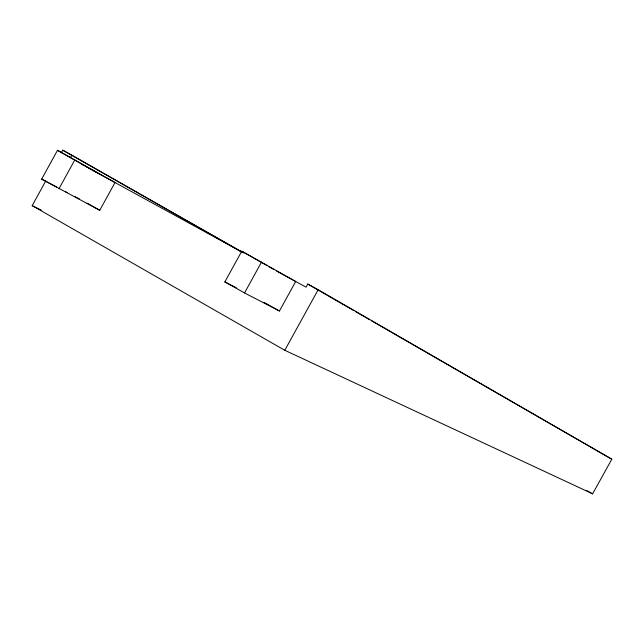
<?xml version="1.0" encoding="UTF-8"?>
<svg xmlns="http://www.w3.org/2000/svg" width="644" height="644" viewBox="0 0 644 644"><rect width="100%" height="100%" fill="white"/><g stroke="black" fill="none" stroke-linecap="round" stroke-linejoin="round"><path stroke-width="0.97" d="M41.659 179.121L57.485 150.31L115.01 182.542L99.764 210.282L41.659 179.121L56.6 186.985M276.598 271.043L306.037 287.16L307.752 284.044L318.168 289.736L611.8 459.204L592.617 493.843L284.785 350.288L32.2 205.645L45.748 180.98M61.228 152.797L62.677 150.157L71.822 155.148L243.762 252.987M70.639 157.305L71.822 155.148M58.942 188.821L74.865 159.825M224.861 281.903L241.774 251.192L295.701 281.5L279.448 310.996L244.535 292.94L224.861 281.903L236.429 287.9M244.535 292.94L261.561 262.028M284.785 350.288L318.168 289.736M32.2 205.645L41.216 210.097M65.39 191.614L67.153 192.54M75.066 196.702L79.462 199.02M81.571 164.228L83.318 165.186M85.056 166.136L86.803 167.094M88.542 168.044L90.289 169.002M92.028 169.952L242.353 252.279M611.8 459.204L371.258 320.664M87.173 203.222L99.764 210.282M263.903 302.286L279.448 310.996M586.491 490.398L592.617 493.843M57.485 150.31L98.13 173.292M62.677 150.157L241.766 252.021M241.774 251.192L259.186 261.118M260.933 262.108L267.027 265.586M268.765 266.576L273.99 269.554M307.752 284.044L353.862 310.633M355.601 311.64L369.519 319.666"/></g></svg>
